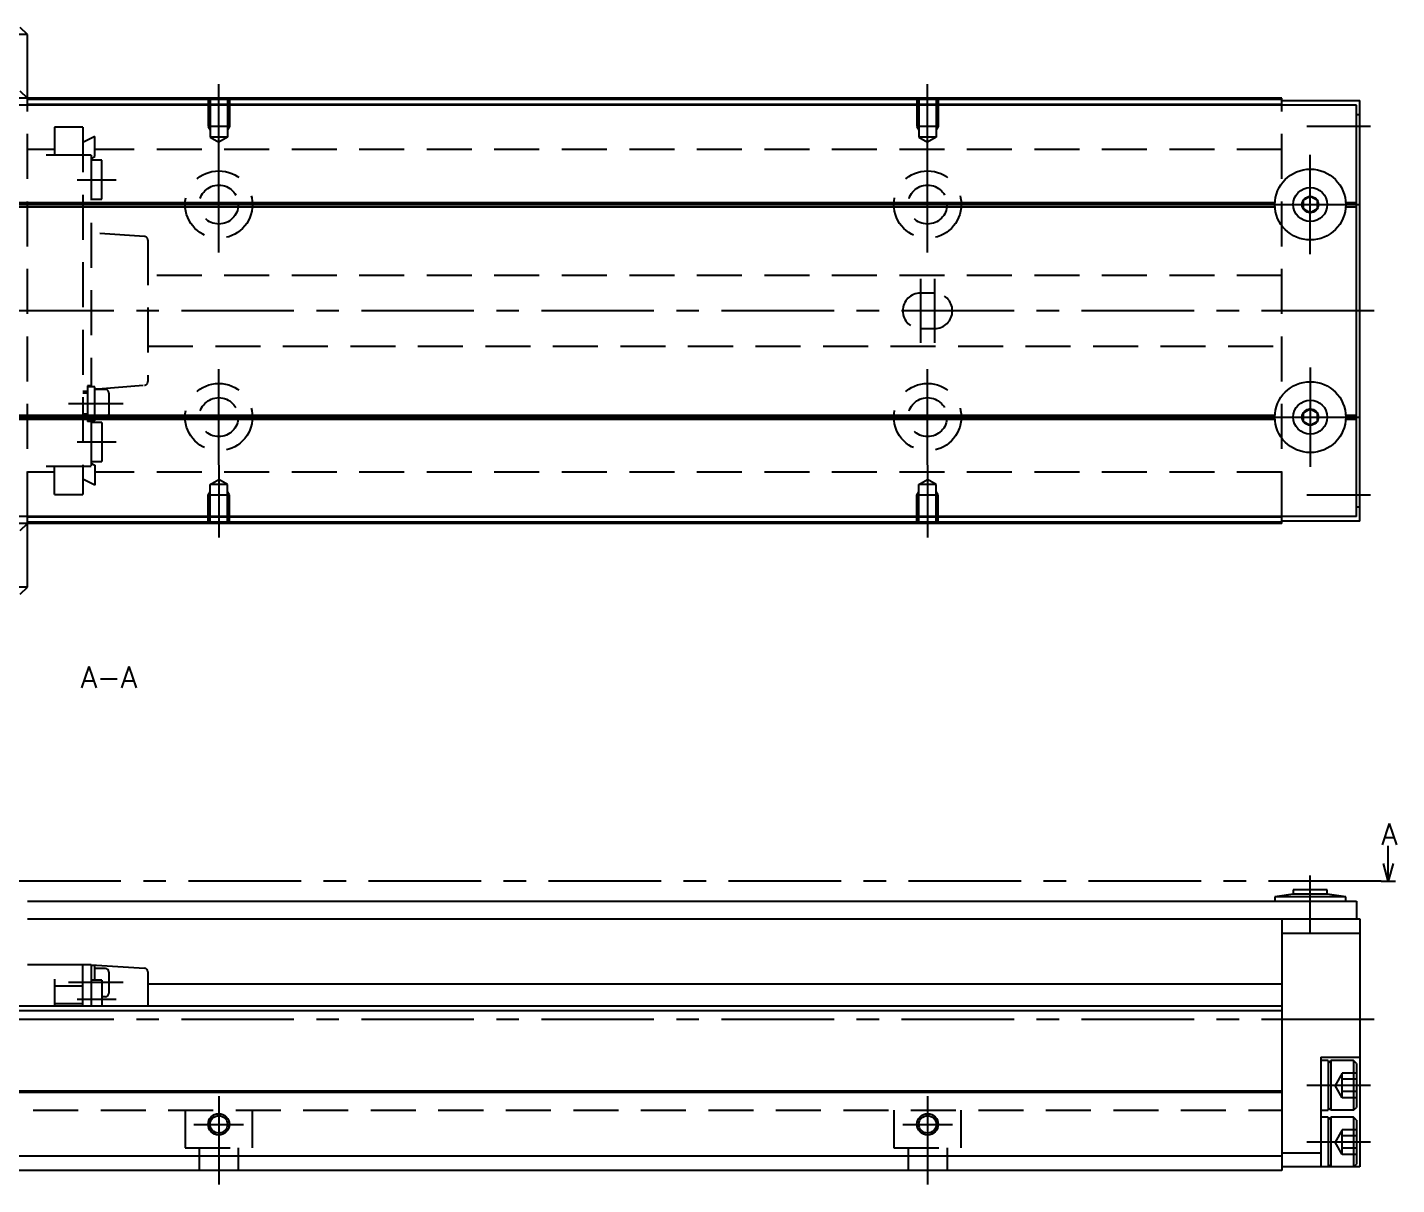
# Model space of a CAD drawing. Extents: x -2 to 551, y -8 to 279.
# Drawn here: x 357.7 to 550.9, y 8 to 171.3 of the extents above; entities that cross this region are included whole.
import ezdxf

# ---------------------------------------------------------------- set-up
doc = ezdxf.new("R2010")
doc.units = 0
doc.header["$LTSCALE"] = 0.5
doc.linetypes.add('CENTER', pattern=[50.8, 31.75, -6.35, 6.35, -6.35])
doc.linetypes.add('DASHED', pattern=[19.05, 12.7, -6.35])
for name, color, linetype in [('MSM_CENTER', 1, 'CENTER'), ('MSM_CONTINUOUS', 7, 'CONTINUOUS'), ('MSM_DASHED', 4, 'DASHED'), ('MSM_NARROW', 5, 'CONTINUOUS'), ('MSM_PART_NUMBER', 7, 'CONTINUOUS')]:
    doc.layers.add(name, color=color, linetype=linetype)
doc.styles.get("Standard").update_dxf_attribs({"font": 'txt.shx', "height": 3, "bigfont": 'bigfont.shx'})

msp = doc.modelspace()

# ---------------------------------------------------------------- linework, layer by layer
at = {"layer": 'MSM_CENTER'}
for p, q in [((384.74, 153.09), (384.74, 163.3)), ((484.74, 153.09), (484.74, 163.3)), ((547.24, 157.3), (538.24, 157.3)), ((384.74, 139.55), (384.74, 153.05)), ((484.74, 139.55), (484.74, 153.05)), ((538.74, 139.3), (538.74, 153.3)), ((364.74, 149.8), (370.24, 149.8)), ((377.99, 146.3), (391.49, 146.3)), ((477.99, 146.3), (491.49, 146.3)), ((531.74, 146.3), (545.74, 146.3)), ((483.74, 135.8), (483.74, 126.8)), ((485.74, 135.8), (485.74, 126.8)), ((547.74, 131.3), (196.24, 131.3)), ((384.74, 109.55), (384.74, 123.05)), ((484.74, 109.55), (484.74, 123.05)), ((538.74, 123.3), (538.74, 109.3)), ((371.24, 118.2), (363.54, 118.2)), ((377.99, 116.3), (391.49, 116.3)), ((477.99, 116.3), (491.49, 116.3)), ((531.74, 116.3), (545.74, 116.3)), ((364.74, 112.8), (370.24, 112.8)), ((384.74, 109.51), (384.74, 99.3)), ((484.74, 109.51), (484.74, 99.3)), ((547.24, 105.3), (538.24, 105.3)), ((548.74, 50.8), (189.74, 50.8)), ((538.74, 43.5), (538.74, 51.6)), ((371.24, 36.5), (363.54, 36.5)), ((370.24, 34.1), (364.74, 34.1)), ((547.74, 31.3), (196.24, 31.3)), ((547.24, 22), (538.24, 22)), ((384.74, 20.5), (384.74, 8)), ((484.74, 20.5), (484.74, 8)), ((381.24, 16.5), (388.24, 16.5)), ((481.24, 16.5), (488.24, 16.5)), ((547.24, 14), (538.24, 14))]:
    msp.add_line(p, q, dxfattribs=at)
at = {"layer": 'MSM_CONTINUOUS'}
for p, q in [((357.74, 170.3), (329.24, 170.3)), ((357.74, 170.3), (356.74, 171.3)), ((357.74, 160.3), (357.74, 170.3)), ((357.74, 161.3), (356.74, 162.3)), ((534.74, 161.3), (234.74, 161.3)), ((534.74, 161.1), (357.74, 161.1)), ((534.74, 160.4), (357.74, 160.4)), ((534.74, 160.3), (534.74, 161.3)), ((534.74, 161), (545.74, 161)), ((545.74, 101.6), (545.74, 161)), ((545.24, 160.3), (223.24, 160.3)), ((545.24, 102.3), (545.24, 160.3)), ((545.24, 159), (545.74, 159)), ((538.74, 147.45), (537.74, 146.88)), ((537.74, 146.88), (537.74, 145.72)), ((539.74, 146.88), (538.74, 147.45)), ((539.74, 145.72), (539.74, 146.88)), ((234.73, 146.6), (533.75, 146.6)), ((234.73, 146), (533.75, 146)), ((234.74, 146.3), (533.74, 146.3)), ((537.74, 145.72), (538.74, 145.15)), ((538.74, 145.15), (539.74, 145.72)), ((543.73, 146.6), (545.24, 146.6)), ((543.73, 146), (545.24, 146)), ((543.74, 146.3), (545.24, 146.3)), ((234.73, 116.6), (533.75, 116.6)), ((234.73, 116), (533.75, 116)), ((234.74, 116.3), (533.74, 116.3)), ((538.74, 117.45), (537.74, 116.88)), ((537.74, 116.88), (537.74, 115.72)), ((539.74, 116.88), (538.74, 117.45)), ((539.74, 115.72), (539.74, 116.88)), ((543.73, 116.6), (545.24, 116.6)), ((543.73, 116), (545.24, 116)), ((543.74, 116.3), (545.24, 116.3)), ((537.74, 115.72), (538.74, 115.15)), ((538.74, 115.15), (539.74, 115.72)), ((545.74, 103.6), (545.24, 103.6)), ((545.24, 102.3), (223.24, 102.3)), ((534.74, 101.3), (234.74, 101.3)), ((356.74, 100.3), (357.74, 101.3)), ((357.74, 92.3), (357.74, 102.3)), ((534.74, 102.2), (357.74, 102.2)), ((534.74, 101.5), (357.74, 101.5)), ((534.74, 101.3), (534.74, 102.3)), ((545.74, 101.6), (534.74, 101.6)), ((357.74, 92.3), (329.24, 92.3)), ((356.74, 91.3), (357.74, 92.3)), ((549.74, 50.8), (549.74, 55.8)), ((549.74, 50.8), (549.07, 53.3)), ((550.41, 53.3), (549.74, 50.8)), ((548.74, 50.8), (550.74, 50.8)), ((536.34, 49), (533.74, 48.6)), ((543.74, 48.6), (533.74, 48.6)), ((533.74, 48.6), (533.74, 48)), ((541.14, 49.6), (536.34, 49.6)), ((536.34, 49.6), (536.34, 49)), ((541.14, 49), (536.34, 49)), ((541.14, 49), (541.14, 49.6)), ((543.74, 48.6), (541.14, 49)), ((543.74, 48), (543.74, 48.6)), ((357.74, 48), (545.24, 48)), ((545.24, 48), (545.24, 45.5)), ((357.74, 45.5), (545.74, 45.5)), ((534.74, 45.5), (534.74, 10)), ((545.74, 45.5), (545.74, 10.5)), ((534.74, 43.5), (545.74, 43.5)), ((366.74, 39), (357.74, 39)), ((365.54, 33.2), (365.54, 39)), ((366.74, 39), (366.74, 33.2)), ((366.74, 39), (374.27, 38.53)), ((367.24, 38.9), (366.74, 38.9)), ((367.24, 36.85), (367.24, 38.9)), ((361.54, 37), (361.54, 33.2)), ((368.24, 36.85), (366.74, 36.85)), ((368.74, 38.5), (367.24, 38.5)), ((368.24, 36.85), (368.24, 33.2)), ((369.24, 38), (369.24, 35)), ((374.74, 38.03), (374.74, 33.2)), ((365.54, 36), (361.54, 36)), ((534.74, 36.3), (374.74, 36.3)), ((534.74, 33.2), (234.74, 33.2)), ((365.54, 33.5), (361.54, 33.5)), ((368.74, 34.5), (368.24, 34.5)), ((534.74, 32.5), (234.74, 32.5)), ((540.24, 26), (540.24, 10.5)), ((540.24, 26), (545.74, 26)), ((541.24, 25.5), (540.24, 25.5)), ((541.24, 25.1), (541.64, 25.5)), ((541.24, 25.5), (541.24, 18.5)), ((541.64, 25.5), (541.64, 18.5)), ((544.84, 25.5), (541.64, 25.5)), ((545.24, 25.1), (544.84, 25.5)), ((544.84, 25.5), (544.84, 18.5)), ((545.24, 25.1), (545.24, 18.9)), ((534.74, 21.2), (234.74, 21.2)), ((534.74, 21), (234.74, 21)), ((540.24, 18.5), (541.24, 18.5)), ((541.24, 17.5), (540.24, 17.5)), ((541.64, 18.5), (541.24, 18.9)), ((541.24, 17.5), (541.24, 10.5)), ((541.24, 17.1), (541.64, 17.5)), ((544.84, 18.5), (541.64, 18.5)), ((541.64, 17.5), (541.64, 10.5)), ((544.84, 17.5), (541.64, 17.5)), ((544.84, 18.5), (545.24, 18.9)), ((544.84, 17.5), (544.84, 10.5)), ((545.24, 17.1), (544.84, 17.5)), ((545.24, 17.1), (545.24, 10.9)), ((534.74, 12), (234.74, 12)), ((534.74, 12.5), (540.24, 12.5)), ((534.74, 10), (234.74, 10)), ((545.74, 10.5), (534.74, 10.5)), ((541.64, 10.5), (541.24, 10.9)), ((544.84, 10.5), (545.24, 10.9))]:
    msp.add_line(p, q, dxfattribs=at)
for centre, radius in [((538.74, 146.3), 5), ((538.74, 146.3), 2.4), ((538.74, 146.3), 1.15), ((538.74, 116.3), 5), ((538.74, 116.3), 2.4), ((538.74, 116.3), 1.15), ((384.74, 16.5), 1.23), ((484.74, 16.5), 1.23)]:
    msp.add_circle(centre, radius, dxfattribs=at)
for centre, start, end in [((368.74, 38), 0, 90), ((374.24, 38.03), 0, 86.4237), ((368.74, 35), 270, 0)]:
    msp.add_arc(centre, 0.5, start, end, dxfattribs=at)
at = {"layer": 'MSM_DASHED'}
for p, q in [((383.24, 161.3), (383.24, 157.3)), ((383.51, 161.3), (383.51, 155.8)), ((385.97, 161.3), (385.97, 155.8)), ((386.24, 161.3), (386.24, 157.3)), ((483.24, 161.3), (483.24, 157.3)), ((483.51, 161.3), (483.51, 155.8)), ((485.97, 161.3), (485.97, 155.8)), ((486.24, 161.3), (486.24, 157.3)), ((357.74, 102.3), (357.74, 160.3)), ((534.74, 102.3), (534.74, 160.3)), ((365.54, 157.2), (361.54, 157.2)), ((361.54, 157.2), (361.54, 153.25)), ((365.54, 157.2), (365.54, 105.4)), ((383.24, 157.3), (383.51, 156.83)), ((386.24, 157.3), (383.24, 157.3)), ((386.24, 157.3), (385.97, 156.83)), ((483.24, 157.3), (483.51, 156.83)), ((486.24, 157.3), (483.24, 157.3)), ((486.24, 157.3), (485.97, 156.83)), ((367.24, 155.89), (365.54, 155.04)), ((367.24, 153.1), (367.24, 155.89)), ((385.97, 155.8), (383.51, 155.8)), ((383.51, 155.8), (384.74, 155.09)), ((385.97, 155.8), (384.74, 155.09)), ((485.97, 155.8), (483.51, 155.8)), ((483.51, 155.8), (484.74, 155.09)), ((485.97, 155.8), (484.74, 155.09)), ((361.54, 154.05), (357.74, 154.05)), ((366.74, 153.25), (357.74, 153.25)), ((366.74, 153.25), (366.74, 120.6)), ((366.74, 152.8), (367.24, 153.1)), ((534.74, 154.05), (367.24, 154.05)), ((368.24, 152.55), (366.74, 152.55)), ((368.24, 147.05), (368.24, 152.55)), ((366.74, 147.05), (368.24, 147.05)), ((374.27, 141.79), (366.74, 142.3)), ((374.74, 141.29), (374.74, 121.31)), ((534.74, 136.3), (374.74, 136.3)), ((485.74, 133.8), (483.74, 133.8)), ((483.74, 128.8), (485.74, 128.8)), ((374.74, 126.3), (534.74, 126.3)), ((366.24, 119.9), (365.54, 119.9)), ((366.24, 120.7), (366.24, 115.7)), ((366.74, 120.7), (366.24, 120.7)), ((367.24, 120.6), (366.24, 120.6)), ((367.24, 115.8), (367.24, 120.6)), ((367.24, 120.31), (367.74, 120.31)), ((368.74, 120.2), (367.24, 120.2)), ((367.74, 120.31), (374.27, 120.81)), ((366.24, 119.7), (365.54, 119.7)), ((369.24, 119.7), (369.24, 116.7)), ((366.24, 116.7), (365.54, 116.7)), ((366.24, 116.5), (365.54, 116.5)), ((368.74, 116.2), (367.24, 116.2)), ((366.24, 115.8), (367.24, 115.8)), ((366.74, 115.7), (366.24, 115.7)), ((366.74, 115.8), (366.74, 109.35)), ((368.24, 115.55), (366.74, 115.55)), ((368.24, 115.55), (368.24, 110.05)), ((366.74, 109.35), (357.74, 109.35)), ((361.54, 108.55), (357.74, 108.55)), ((361.54, 105.4), (361.54, 109.35)), ((366.74, 110.05), (368.24, 110.05)), ((366.74, 109.8), (367.24, 109.5)), ((367.24, 109.5), (367.24, 106.71)), ((534.74, 108.55), (367.24, 108.55)), ((367.24, 106.71), (365.54, 107.56)), ((383.51, 106.8), (384.74, 107.51)), ((383.51, 101.3), (383.51, 106.8)), ((385.97, 106.8), (383.51, 106.8)), ((385.97, 106.8), (384.74, 107.51)), ((385.97, 101.3), (385.97, 106.8)), ((483.51, 106.8), (484.74, 107.51)), ((483.51, 101.3), (483.51, 106.8)), ((485.97, 106.8), (483.51, 106.8)), ((485.97, 106.8), (484.74, 107.51)), ((485.97, 101.3), (485.97, 106.8)), ((361.54, 105.4), (365.54, 105.4)), ((383.24, 105.3), (383.51, 105.77)), ((383.24, 101.3), (383.24, 105.3)), ((386.24, 105.3), (383.24, 105.3)), ((386.24, 105.3), (385.97, 105.77)), ((386.24, 101.3), (386.24, 105.3)), ((483.24, 105.3), (483.51, 105.77)), ((483.24, 101.3), (483.24, 105.3)), ((486.24, 105.3), (483.24, 105.3)), ((486.24, 105.3), (485.97, 105.77)), ((486.24, 101.3), (486.24, 105.3)), ((543.24, 23.73), (542.24, 22)), ((543.24, 20.27), (543.24, 23.73)), ((545.24, 23.73), (543.24, 23.73)), ((543.24, 20.27), (542.24, 22)), ((545.24, 22.87), (543.24, 22.87)), ((545.24, 21.13), (543.24, 21.13)), ((545.24, 20.27), (543.24, 20.27)), ((234.74, 18.5), (534.74, 18.5)), ((379.99, 18.5), (379.99, 13.2)), ((389.49, 13.2), (389.49, 18.5)), ((479.99, 18.5), (479.99, 13.2)), ((489.49, 13.2), (489.49, 18.5)), ((543.24, 15.73), (542.24, 14)), ((543.24, 12.27), (543.24, 15.73)), ((545.24, 15.73), (543.24, 15.73)), ((543.24, 12.27), (542.24, 14)), ((545.24, 14.87), (543.24, 14.87)), ((379.99, 13.2), (389.49, 13.2)), ((381.99, 13.2), (381.99, 10)), ((387.49, 13.2), (387.49, 10)), ((479.99, 13.2), (489.49, 13.2)), ((481.99, 13.2), (481.99, 10)), ((487.49, 13.2), (487.49, 10)), ((545.24, 13.13), (543.24, 13.13)), ((545.24, 12.27), (543.24, 12.27))]:
    msp.add_line(p, q, dxfattribs=at)
for centre, radius in [((384.74, 146.3), 4.75), ((484.74, 146.3), 4.75), ((384.74, 146.3), 2.75), ((484.74, 146.3), 2.75), ((384.74, 116.3), 4.75), ((484.74, 116.3), 4.75), ((384.74, 116.3), 2.75), ((484.74, 116.3), 2.75)]:
    msp.add_circle(centre, radius, dxfattribs=at)
for centre, radius, start, end in [((374.24, 141.29), 0.5, 0, 86.1409), ((483.74, 131.3), 2.5, 90, 270), ((485.74, 131.3), 2.5, 270, 90), ((368.74, 119.7), 0.5, 0, 90), ((374.24, 121.31), 0.5, 274.3825, 0), ((368.74, 116.7), 0.5, 270, 0)]:
    msp.add_arc(centre, radius, start, end, dxfattribs=at)
at = {"layer": 'MSM_NARROW'}
for centre in [(384.74, 16.5), (484.74, 16.5)]:
    msp.add_circle(centre, 1.5, dxfattribs=at)

# ---------------------------------------------------------------- texts
at = {"layer": 'MSM_PART_NUMBER'}
for s, p in [('A-A', (365.24, 78.1)), ('A', (548.73, 55.97))]:
    msp.add_text(s, height=3, dxfattribs=at).set_placement(p)

doc.saveas('drawing.dxf')
